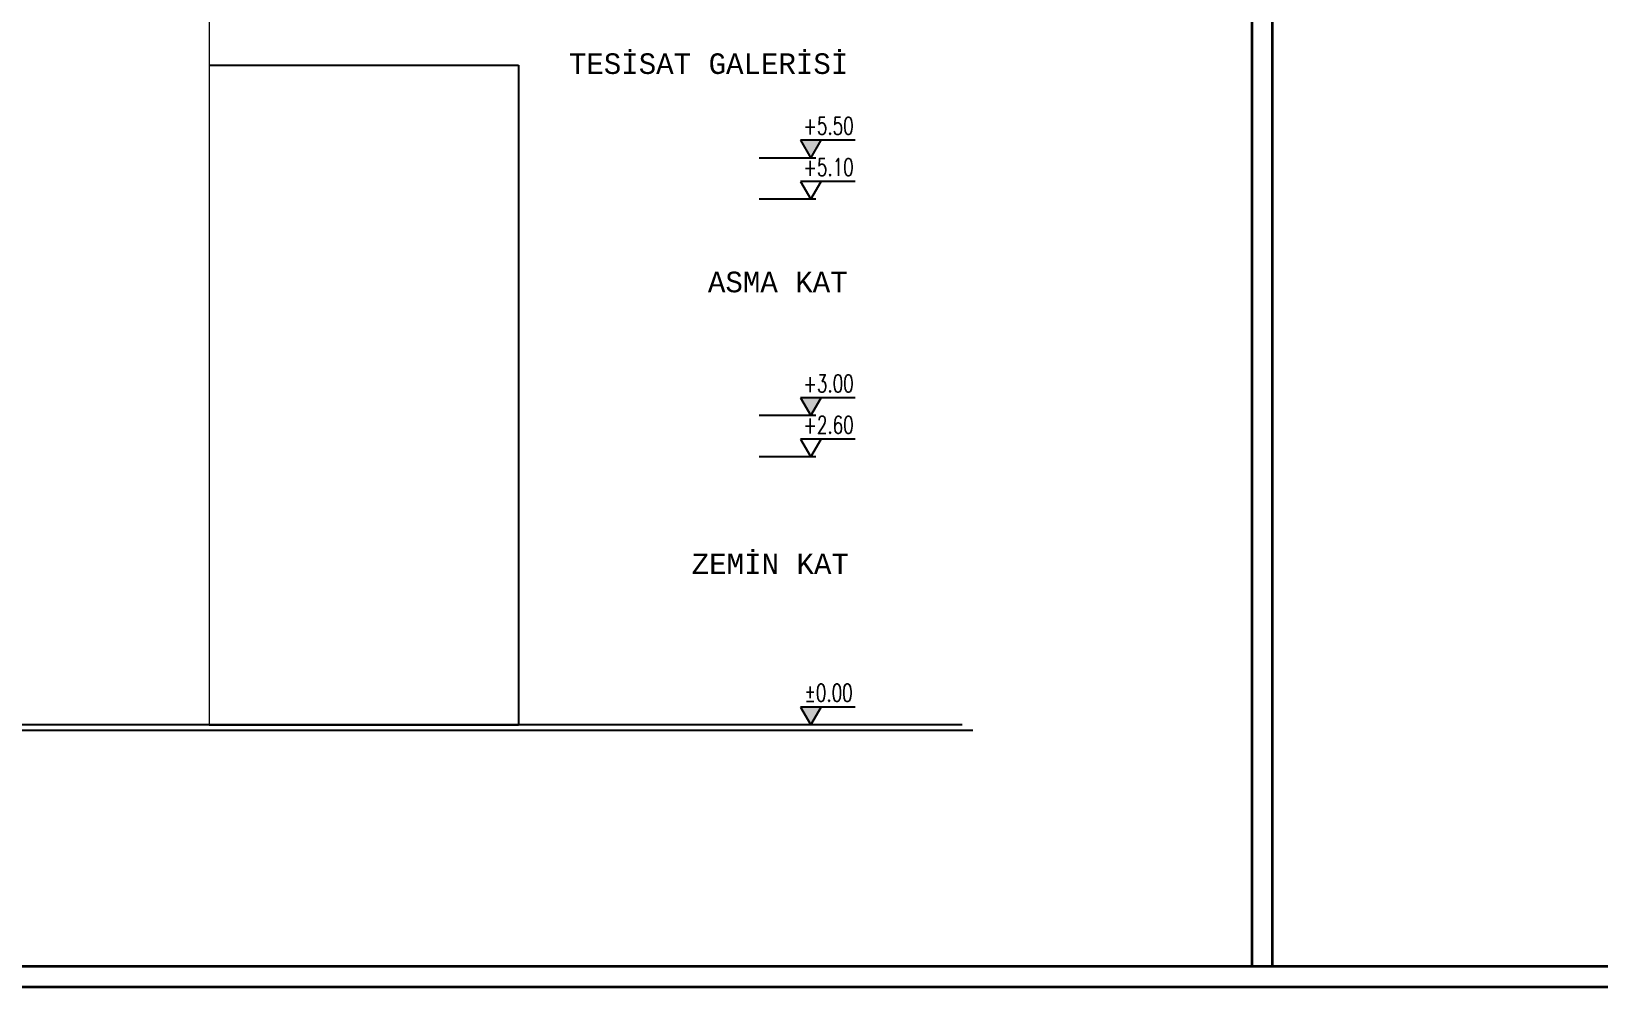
# Model space of a CAD drawing. Header units: inches. Extents: x -7543 to -822, y 102837 to 190349.
# Drawn here: x -826.4429 to -826.1388, y 102836.6651 to 102836.8505 of the extents above; entities that cross this region are included whole.
import ezdxf
from ezdxf.enums import TextEntityAlignment as Align

# ---------------------------------------------------------------- set-up
doc = ezdxf.new("R2010")
doc.units = ezdxf.units.IN
doc.header["$MEASUREMENT"] = 0
doc.layers.get('0').update_dxf_attribs({"lineweight": 25})
doc.layers.add('BALKON', color=7, linetype='Continuous', lineweight=20, true_color=0xffaaa9)
doc.layers.add('DUVAR', color=7, linetype='Continuous', lineweight=35, true_color=0xfc4642)
for name, color, linetype, lineweight in [('BİTKİ', 96, 'Continuous', 25), ('ICOL', 55, 'Continuous', 25), ('YAZI', 7, 'Continuous', 25)]:
    doc.layers.add(name, color=color, linetype=linetype, lineweight=lineweight)
doc.styles.add('ISIM', font='monos.ttf', dxfattribs={"width": 1.1, "height": 200})
doc.styles.add('KAPı-PEN', font='simplex.shx', dxfattribs={"width": 0.7, "height": 10})

msp = doc.modelspace()

# ---------------------------------------------------------------- hatches: boundary and pattern name
at = {"layer": 'ICOL'}
for points in [[(-826.29369, 102836.82935), (-826.28969, 102836.82935), (-826.29169, 102836.82589)], [(-826.29369, 102836.77935), (-826.28969, 102836.77935), (-826.29169, 102836.77589)], [(-826.29369, 102836.71935), (-826.28969, 102836.71935), (-826.29169, 102836.71589)]]:
    msp.add_hatch(color=2, dxfattribs=at).paths.add_polyline_path(points)

# ---------------------------------------------------------------- linework, layer by layer
for p, q in [((-826.81878, 102836.71489), (-826.26026, 102836.71489)), ((-826.26228, 102836.71589, -0.002), (-826.81301, 102836.71589, -0.002))]:
    msp.add_line(p, q)
at = {"layer": 'BALKON', "color": 20}
for p in [(-826.40841, 102836.85389, -0.002), (-826.75841, 102836.71589, -0.002)]:
    msp.add_line(p, (-826.40841, 102836.71589, -0.002), dxfattribs=at)
at = {"layer": 'BİTKİ'}
for p, q in [((-826.40841, 102836.84389, -0.002), (-826.34841, 102836.84389, -0.002)), ((-826.34841, 102836.84389, -0.002), (-826.34841, 102836.71589, -0.002)), ((-826.40841, 102836.71589, -0.002), (-826.34841, 102836.71589, -0.002))]:
    msp.add_line(p, q, dxfattribs=at)
at = {"layer": 'DUVAR'}
for p, q in [((-826.20606, 102836.66908), (-826.20606, 102837.43546)), ((-826.20206, 102836.66908), (-826.20206, 102837.43546)), ((-837.60107, 102836.66908), (-821.99356, 102836.66908)), ((-837.60507, 102836.66508), (-821.98956, 102836.66508))]:
    msp.add_line(p, q, dxfattribs=at)
at = {"layer": 'ICOL', "color": 2}
for p, q in [((-826.29369, 102836.82935, -0.002), (-826.29169, 102836.82589, -0.002)), ((-826.28307, 102836.82935, -0.002), (-826.29369, 102836.82935, -0.002)), ((-826.29169, 102836.82589, -0.002), (-826.28969, 102836.82935, -0.002)), ((-826.29069, 102836.82589, -0.002), (-826.30169, 102836.82589, -0.002)), ((-826.29369, 102836.82135, -0.002), (-826.29169, 102836.81789, -0.002)), ((-826.28307, 102836.82135, -0.002), (-826.29369, 102836.82135, -0.002)), ((-826.29169, 102836.81789, -0.002), (-826.28969, 102836.82135, -0.002)), ((-826.29069, 102836.81789, -0.002), (-826.30169, 102836.81789, -0.002)), ((-826.29369, 102836.77935, -0.002), (-826.29169, 102836.77589, -0.002)), ((-826.28307, 102836.77935, -0.002), (-826.29369, 102836.77935, -0.002)), ((-826.29169, 102836.77589, -0.002), (-826.28969, 102836.77935, -0.002)), ((-826.29069, 102836.77589, -0.002), (-826.30169, 102836.77589, -0.002)), ((-826.29369, 102836.77135, -0.002), (-826.29169, 102836.76789, -0.002)), ((-826.28307, 102836.77135, -0.002), (-826.29369, 102836.77135, -0.002)), ((-826.29169, 102836.76789, -0.002), (-826.28969, 102836.77135, -0.002)), ((-826.29069, 102836.76789, -0.002), (-826.30169, 102836.76789, -0.002)), ((-826.29369, 102836.71935, -0.002), (-826.29169, 102836.71589, -0.002)), ((-826.28307, 102836.71935, -0.002), (-826.29369, 102836.71935, -0.002)), ((-826.29169, 102836.71589, -0.002), (-826.28969, 102836.71935, -0.002)), ((-826.29069, 102836.71589, -0.002), (-826.30169, 102836.71589, -0.002))]:
    msp.add_line(p, q, dxfattribs=at)

# ---------------------------------------------------------------- texts
at = {"layer": 'ICOL', "color": 2, "style": 'KAPı-PEN', "width": 0.7}
for tag, p in [('+5.50', (-826.28825, 102836.83042, -0.002)), ('+5.10', (-826.28825, 102836.82242, -0.002)), ('+3.00', (-826.28825, 102836.78042, -0.002)), ('+2.60', (-826.28825, 102836.77242, -0.002)), ('%%P0.00', (-826.28825, 102836.72042, -0.002))]:
    msp.add_attdef(tag, text='+17.50', height=0.0034, dxfattribs=at).set_placement(p, align=Align.CENTER)
at = {"layer": 'YAZI', "style": 'ISIM'}
for s, p in [('TESİSAT GALERİSİ', (-826.33863, 102836.8422, -0.002)), ('ASMA KAT', (-826.31164, 102836.79983, -0.002)), ('ZEMİN KAT', (-826.31479, 102836.74514, -0.002))]:
    msp.add_text(s, height=0.004, dxfattribs=at).set_placement(p)

doc.saveas('drawing.dxf')
